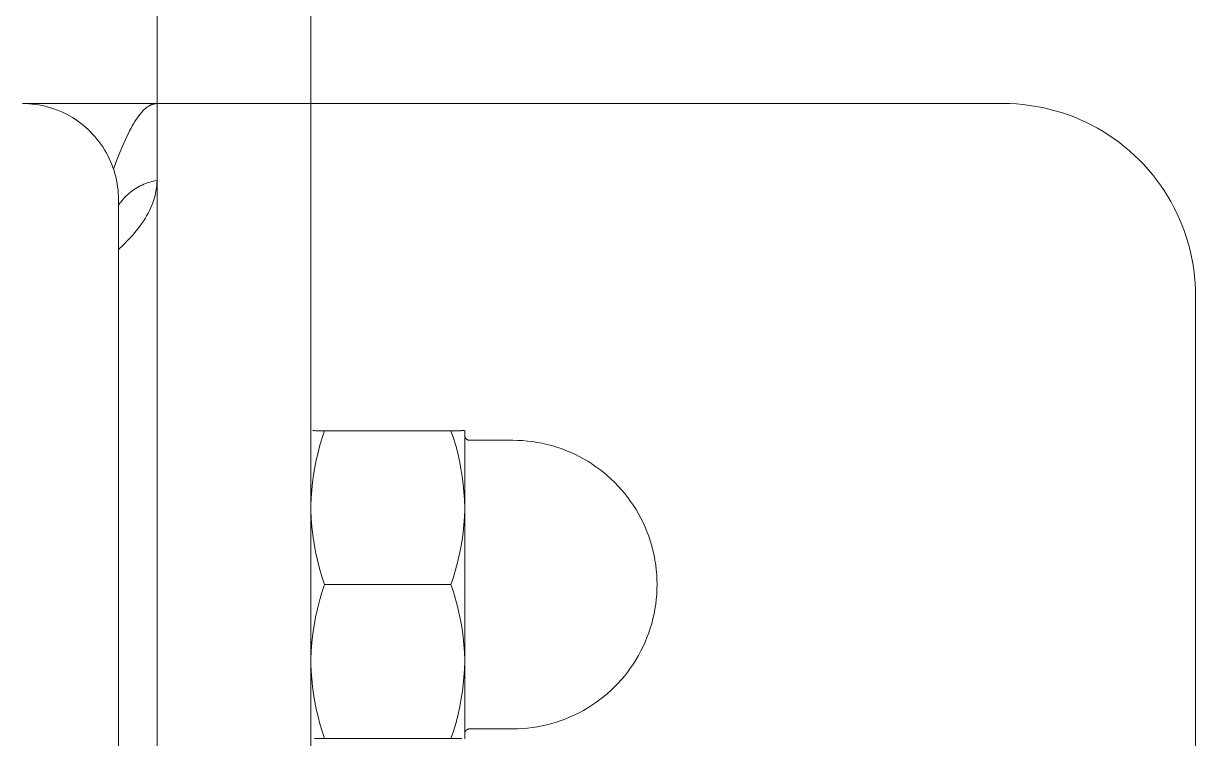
# Model space of a CAD drawing. Header units: inches. Extents: x -6 to 165, y -5 to 126.
# Drawn here: x 75.685 to 78.086, y 62.945 to 64.408 of the extents above; entities that cross this region are included whole.
import ezdxf

# ---------------------------------------------------------------- set-up
doc = ezdxf.new("R2010")
doc.units = ezdxf.units.IN
doc.layers.add('ZANO_R', color=7, linetype='Continuous', lineweight=0)

msp = doc.modelspace()

# ---------------------------------------------------------------- linework, layer by layer
at = {"layer": 'ZANO_R'}
for p, q in [((75.95899, 69.88289), (75.95899, 64.24422)), ((76.27406, 69.88289), (76.27406, 64.24422)), ((75.69003, 64.24411), (75.68331, 64.24422)), ((75.95899, 64.24422), (75.68768, 64.24422)), ((75.69675, 64.24376), (75.69003, 64.24411)), ((75.70345, 64.24319), (75.69675, 64.24376)), ((75.71012, 64.24239), (75.70345, 64.24319)), ((75.71677, 64.24136), (75.71012, 64.24239)), ((75.72337, 64.2401), (75.71677, 64.24136)), ((75.72993, 64.23862), (75.72337, 64.2401)), ((75.73644, 64.23692), (75.72993, 64.23862)), ((75.74288, 64.23499), (75.73644, 64.23692)), ((75.74925, 64.23285), (75.74288, 64.23499)), ((75.75555, 64.23049), (75.74925, 64.23285)), ((75.76176, 64.22792), (75.75555, 64.23049)), ((75.92957, 64.22846), (75.93085, 64.22979)), ((75.93085, 64.22979), (75.93216, 64.2311)), ((75.93216, 64.2311), (75.9335, 64.23237)), ((75.9335, 64.23237), (75.93487, 64.2336)), ((75.93487, 64.2336), (75.93628, 64.23479)), ((75.93628, 64.23479), (75.93772, 64.23595)), ((75.93772, 64.23595), (75.93896, 64.23688)), ((75.93896, 64.23688), (75.94022, 64.23777)), ((75.94022, 64.23777), (75.94151, 64.23862)), ((75.94151, 64.23862), (75.94282, 64.23943)), ((75.94282, 64.23943), (75.94349, 64.23982)), ((75.94349, 64.23982), (75.94417, 64.2402)), ((75.94417, 64.2402), (75.94485, 64.24056)), ((75.94485, 64.24056), (75.94554, 64.2409)), ((75.94554, 64.2409), (75.94623, 64.24124)), ((75.94623, 64.24124), (75.94693, 64.24156)), ((75.94693, 64.24156), (75.94764, 64.24186)), ((75.94764, 64.24186), (75.94836, 64.24215)), ((75.94836, 64.24215), (75.94899, 64.24239)), ((75.94899, 64.24239), (75.94964, 64.24262)), ((75.94964, 64.24262), (75.95028, 64.24283)), ((75.95028, 64.24283), (75.95094, 64.24303)), ((75.95094, 64.24303), (75.95159, 64.24322)), ((75.95159, 64.24322), (75.95225, 64.24339)), ((75.95225, 64.24339), (75.95291, 64.24354)), ((75.95291, 64.24354), (75.95358, 64.24368)), ((75.95358, 64.24368), (75.95425, 64.24381)), ((75.95425, 64.24381), (75.95492, 64.24392)), ((75.95492, 64.24392), (75.9556, 64.24401)), ((75.9556, 64.24401), (75.95627, 64.24409)), ((75.95627, 64.24409), (75.95695, 64.24415)), ((75.95695, 64.24415), (75.95763, 64.24419)), ((75.95763, 64.24419), (75.95831, 64.24421)), ((75.95831, 64.24421), (75.95899, 64.24422)), ((75.95899, 46.91558), (75.95899, 64.24422)), ((75.95899, 64.24422), (76.27406, 64.24422)), ((76.27406, 64.24422), (76.27406, 46.91558)), ((77.69186, 64.24422), (76.27406, 64.24422)), ((77.69186, 64.24422), (77.7053, 64.24399)), ((77.7053, 64.24399), (77.71873, 64.2433)), ((77.71873, 64.2433), (77.73213, 64.24216)), ((77.73213, 64.24216), (77.74548, 64.24055)), ((77.74548, 64.24055), (77.75877, 64.23849)), ((77.75877, 64.23849), (77.77198, 64.23598)), ((77.77198, 64.23598), (77.7851, 64.23302)), ((77.7851, 64.23302), (77.79811, 64.22962)), ((77.79811, 64.22962), (77.811, 64.22577)), ((75.76788, 64.22513), (75.76176, 64.22792)), ((75.7739, 64.22214), (75.76788, 64.22513)), ((75.77982, 64.21895), (75.7739, 64.22214)), ((75.78562, 64.21555), (75.77982, 64.21895)), ((75.79131, 64.21196), (75.78562, 64.21555)), ((75.79687, 64.20818), (75.79131, 64.21196)), ((75.80229, 64.20421), (75.79687, 64.20818)), ((75.91094, 64.20281), (75.91364, 64.20724)), ((75.91364, 64.20724), (75.91646, 64.2116)), ((75.91646, 64.2116), (75.91895, 64.21525)), ((75.91895, 64.21525), (75.92155, 64.21883)), ((75.92155, 64.21883), (75.92426, 64.22233)), ((75.92426, 64.22233), (75.92566, 64.22404)), ((75.92566, 64.22404), (75.92709, 64.22572)), ((75.92709, 64.22572), (75.92832, 64.2271)), ((75.92832, 64.2271), (75.92957, 64.22846)), ((77.811, 64.22577), (77.82374, 64.22148)), ((77.82374, 64.22148), (77.83633, 64.21676)), ((77.83633, 64.21676), (77.84876, 64.21162)), ((77.84876, 64.21162), (77.861, 64.20605)), ((77.861, 64.20605), (77.87304, 64.20007)), ((75.80758, 64.20005), (75.80229, 64.20421)), ((75.81272, 64.19572), (75.80758, 64.20005)), ((75.81771, 64.19122), (75.81272, 64.19572)), ((75.82255, 64.18655), (75.81771, 64.19122)), ((75.82722, 64.18171), (75.82255, 64.18655)), ((75.83173, 64.17672), (75.82722, 64.18171)), ((75.8943, 64.17057), (75.89987, 64.18227)), ((75.89987, 64.18227), (75.90279, 64.18805)), ((75.90279, 64.18805), (75.90582, 64.19378)), ((75.90582, 64.19378), (75.90834, 64.19832)), ((75.90834, 64.19832), (75.91094, 64.20281)), ((77.87304, 64.20007), (77.88488, 64.19368)), ((77.88488, 64.19368), (77.89648, 64.18689)), ((77.89648, 64.18689), (77.90785, 64.1797)), ((75.83606, 64.17158), (75.83173, 64.17672)), ((75.84021, 64.16629), (75.83606, 64.17158)), ((75.84418, 64.16086), (75.84021, 64.16629)), ((75.84797, 64.1553), (75.84418, 64.16086)), ((75.88278, 64.14372), (75.88838, 64.15721)), ((75.88838, 64.15721), (75.8943, 64.17057)), ((77.90785, 64.1797), (77.91897, 64.17214)), ((77.91897, 64.17214), (77.92982, 64.1642)), ((77.92982, 64.1642), (77.9404, 64.15589)), ((75.85156, 64.14962), (75.84797, 64.1553)), ((75.85495, 64.14381), (75.85156, 64.14962)), ((75.85815, 64.1379), (75.85495, 64.14381)), ((75.86114, 64.13188), (75.85815, 64.1379)), ((75.87622, 64.12694), (75.88278, 64.14372)), ((77.9404, 64.15589), (77.95068, 64.14722)), ((77.95068, 64.14722), (77.96067, 64.13821)), ((77.96067, 64.13821), (77.97034, 64.12887)), ((75.86392, 64.12576), (75.86114, 64.13188)), ((75.8665, 64.11954), (75.86392, 64.12576)), ((75.86885, 64.11325), (75.8665, 64.11954)), ((75.871, 64.10687), (75.86885, 64.11325)), ((75.86996, 64.11005), (75.87622, 64.12694)), ((77.97034, 64.12887), (77.97968, 64.1192)), ((77.97968, 64.1192), (77.98869, 64.10922)), ((77.98869, 64.10922), (77.99736, 64.09893)), ((75.87292, 64.10043), (75.871, 64.10687)), ((75.87463, 64.09393), (75.87292, 64.10043)), ((75.87611, 64.08737), (75.87463, 64.09393)), ((75.87736, 64.08076), (75.87611, 64.08737)), ((75.95503, 64.086), (75.9511, 64.08517)), ((75.95899, 64.08669), (75.95503, 64.086)), ((75.95899, 64.08669), (75.95893, 64.08293)), ((77.99736, 64.09893), (78.00566, 64.08836)), ((78.00566, 64.08836), (78.0136, 64.0775)), ((75.87839, 64.07412), (75.87736, 64.08076)), ((75.87919, 64.06744), (75.87839, 64.07412)), ((75.87977, 64.06074), (75.87919, 64.06744)), ((75.90449, 64.06264), (75.9014, 64.06007)), ((75.90767, 64.0651), (75.90449, 64.06264)), ((75.91093, 64.06744), (75.90767, 64.0651)), ((75.91427, 64.06967), (75.91093, 64.06744)), ((75.91768, 64.07178), (75.91427, 64.06967)), ((75.92117, 64.07378), (75.91768, 64.07178)), ((75.92472, 64.07565), (75.92117, 64.07378)), ((75.92834, 64.0774), (75.92472, 64.07565)), ((75.93201, 64.07902), (75.92834, 64.0774)), ((75.93574, 64.08051), (75.93201, 64.07902)), ((75.93952, 64.08187), (75.93574, 64.08051)), ((75.94334, 64.08311), (75.93952, 64.08187)), ((75.94721, 64.0842), (75.94334, 64.08311)), ((75.9511, 64.08517), (75.94721, 64.0842)), ((75.9569, 64.06419), (75.95615, 64.06042)), ((75.95755, 64.06798), (75.9569, 64.06419)), ((75.95807, 64.0717), (75.95755, 64.06798)), ((75.95847, 64.07543), (75.95807, 64.0717)), ((75.95876, 64.07918), (75.95847, 64.07543)), ((75.95893, 64.08293), (75.95876, 64.07918)), ((78.0136, 64.0775), (78.02117, 64.06639)), ((78.02117, 64.06639), (78.02835, 64.05502)), ((75.88011, 64.05403), (75.87977, 64.06074)), ((75.88022, 64.0473), (75.88011, 64.05403)), ((75.88022, 64.0473), (75.88022, 46.71867)), ((75.8825, 64.03935), (75.88022, 64.03604)), ((75.88488, 64.04259), (75.8825, 64.03935)), ((75.88737, 64.04573), (75.88488, 64.04259)), ((75.88998, 64.04879), (75.88737, 64.04573)), ((75.89268, 64.05176), (75.88998, 64.04879)), ((75.89549, 64.05463), (75.89268, 64.05176)), ((75.8984, 64.0574), (75.89549, 64.05463)), ((75.9014, 64.06007), (75.8984, 64.0574)), ((75.94888, 64.03729), (75.94639, 64.03142)), ((75.95116, 64.04325), (75.94888, 64.03729)), ((75.95324, 64.04927), (75.95116, 64.04325)), ((75.95432, 64.05296), (75.95324, 64.04927)), ((75.95529, 64.05668), (75.95432, 64.05296)), ((75.95615, 64.06042), (75.95529, 64.05668)), ((78.02835, 64.05502), (78.03514, 64.04341)), ((78.03514, 64.04341), (78.04153, 64.03158)), ((75.93777, 64.01436), (75.93451, 64.00888)), ((75.94084, 64.01995), (75.93777, 64.01436)), ((75.94371, 64.02564), (75.94084, 64.01995)), ((75.94639, 64.03142), (75.94371, 64.02564)), ((78.04153, 64.03158), (78.04752, 64.01953)), ((78.04752, 64.01953), (78.05308, 64.00729)), ((75.92365, 63.99315), (75.91878, 63.98678)), ((75.92745, 63.99827), (75.92365, 63.99315)), ((75.93107, 64.00352), (75.92745, 63.99827)), ((75.93451, 64.00888), (75.93107, 64.00352)), ((78.05308, 64.00729), (78.05823, 63.99487)), ((78.05823, 63.99487), (78.06295, 63.98227)), ((75.90855, 63.97445), (75.89943, 63.9644)), ((75.91375, 63.98055), (75.90855, 63.97445)), ((75.91878, 63.98678), (75.91375, 63.98055)), ((78.06295, 63.98227), (78.06723, 63.96953)), ((78.06723, 63.96953), (78.07108, 63.95664)), ((75.88998, 63.95465), (75.88022, 63.94522)), ((75.89943, 63.9644), (75.88998, 63.95465)), ((78.07108, 63.95664), (78.07449, 63.94363)), ((78.07449, 63.94363), (78.07745, 63.93052)), ((78.07745, 63.93052), (78.07996, 63.9173)), ((78.07996, 63.9173), (78.08202, 63.90401)), ((78.08202, 63.90401), (78.08362, 63.89066)), ((78.08362, 63.89066), (78.08477, 63.87726)), ((78.08477, 63.87726), (78.08546, 63.86383)), ((78.08546, 63.86383), (78.08569, 63.85039)), ((78.08569, 46.91558), (78.08569, 63.85039)), ((76.27433, 63.57471), (76.27406, 63.5747)), ((76.27478, 63.57471), (76.27455, 63.57471)), ((76.27547, 63.57471), (76.27515, 63.57471)), ((76.27966, 63.57471), (76.27835, 63.57471)), ((76.27966, 63.5747), (76.27996, 63.5747)), ((76.2816, 63.57471), (76.27996, 63.57471)), ((76.2816, 63.5747), (76.28171, 63.5747)), ((76.2833, 63.5747), (76.28171, 63.57471)), ((76.2833, 63.5747), (76.28365, 63.5747)), ((76.28515, 63.5747), (76.28365, 63.5747)), ((76.28515, 63.5747), (76.28579, 63.5747)), ((76.28702, 63.5747), (76.28579, 63.5747)), ((76.28702, 63.5747), (76.28812, 63.5747)), ((76.2889, 63.5747), (76.28812, 63.5747)), ((76.2889, 63.5747), (76.3022, 63.5747)), ((76.29274, 63.54492), (76.29724, 63.55989)), ((76.29724, 63.55989), (76.3022, 63.5747)), ((76.3022, 63.5747), (76.56098, 63.5747)), ((76.56254, 63.5747), (76.56098, 63.5747)), ((76.56098, 63.5747), (76.56609, 63.55947)), ((76.56254, 63.5747), (76.5648, 63.5747)), ((76.56707, 63.5747), (76.5648, 63.5747)), ((76.56609, 63.55947), (76.5707, 63.54407)), ((76.56707, 63.5747), (76.56861, 63.5747)), ((76.5699, 63.5747), (76.56861, 63.5747)), ((76.5699, 63.5747), (76.5724, 63.5747)), ((76.57256, 63.5747), (76.5724, 63.5747)), ((76.57256, 63.5747), (76.57428, 63.5747)), ((76.57506, 63.5747), (76.57428, 63.5747)), ((76.57506, 63.5747), (76.57616, 63.5747)), ((76.57739, 63.5747), (76.57616, 63.5747)), ((76.57739, 63.5747), (76.57803, 63.5747)), ((76.57953, 63.5747), (76.57803, 63.5747)), ((76.57953, 63.5747), (76.57988, 63.5747)), ((76.58147, 63.57471), (76.57988, 63.5747)), ((76.58147, 63.5747), (76.58172, 63.5747)), ((76.58322, 63.57471), (76.58172, 63.57471)), ((76.58322, 63.5747), (76.58352, 63.5747)), ((76.58475, 63.57471), (76.58352, 63.57471)), ((76.58613, 63.57471), (76.58528, 63.57471)), ((76.58715, 63.57471), (76.58695, 63.57471)), ((76.588, 63.57471), (76.58771, 63.57471)), ((76.58862, 63.57471), (76.5884, 63.57471)), ((76.58912, 63.5747), (76.58877, 63.57471)), ((76.58912, 63.42007), (76.58912, 63.5747)), ((76.58918, 63.56383), (76.58915, 63.56417)), ((76.58922, 63.56349), (76.58918, 63.56383)), ((76.58927, 63.56315), (76.58922, 63.56349)), ((76.58934, 63.56281), (76.58927, 63.56315)), ((76.58942, 63.56248), (76.58934, 63.56281)), ((76.5895, 63.56215), (76.58942, 63.56248)), ((76.58961, 63.56182), (76.5895, 63.56215)), ((76.58972, 63.56149), (76.58961, 63.56182)), ((76.58984, 63.56117), (76.58972, 63.56149)), ((76.58997, 63.56085), (76.58984, 63.56117)), ((76.59012, 63.56054), (76.58997, 63.56085)), ((76.59028, 63.56024), (76.59012, 63.56054)), ((76.59044, 63.55994), (76.59028, 63.56024)), ((76.59062, 63.55964), (76.59044, 63.55994)), ((76.59081, 63.55935), (76.59062, 63.55964)), ((76.591, 63.55907), (76.59081, 63.55935)), ((76.59121, 63.5588), (76.591, 63.55907)), ((76.59143, 63.55853), (76.59121, 63.5588)), ((76.59165, 63.55827), (76.59143, 63.55853)), ((76.59189, 63.55802), (76.59165, 63.55827)), ((76.59213, 63.55778), (76.59189, 63.55802)), ((76.59238, 63.55754), (76.59213, 63.55778)), ((76.59264, 63.55732), (76.59238, 63.55754)), ((76.59291, 63.5571), (76.59264, 63.55732)), ((76.28872, 63.52982), (76.29274, 63.54492)), ((76.5707, 63.54407), (76.5748, 63.52853)), ((76.59318, 63.55689), (76.59291, 63.5571)), ((76.59346, 63.5567), (76.59318, 63.55689)), ((76.59375, 63.55651), (76.59346, 63.5567)), ((76.59405, 63.55633), (76.59375, 63.55651)), ((76.59435, 63.55617), (76.59405, 63.55633)), ((76.59465, 63.55601), (76.59435, 63.55617)), ((76.59496, 63.55586), (76.59465, 63.55601)), ((76.59528, 63.55573), (76.59496, 63.55586)), ((76.5956, 63.55561), (76.59528, 63.55573)), ((76.59593, 63.5555), (76.5956, 63.55561)), ((76.59626, 63.55539), (76.59593, 63.5555)), ((76.59659, 63.55531), (76.59626, 63.55539)), ((76.59692, 63.55523), (76.59659, 63.55531)), ((76.59726, 63.55516), (76.59692, 63.55523)), ((76.5976, 63.55511), (76.59726, 63.55516)), ((76.59794, 63.55507), (76.5976, 63.55511)), ((76.59828, 63.55504), (76.59794, 63.55507)), ((76.59863, 63.55502), (76.59828, 63.55504)), ((76.59897, 63.55501), (76.59863, 63.55502)), ((76.68758, 63.55501), (76.59897, 63.55501)), ((76.68758, 63.55501), (76.69767, 63.55484)), ((76.69767, 63.55484), (76.70774, 63.55432)), ((76.70774, 63.55432), (76.71779, 63.55346)), ((76.71779, 63.55346), (76.7278, 63.55226)), ((76.7278, 63.55226), (76.73777, 63.55072)), ((76.73777, 63.55072), (76.74768, 63.54884)), ((76.74768, 63.54884), (76.75752, 63.54662)), ((76.75752, 63.54662), (76.76727, 63.54406)), ((76.76727, 63.54406), (76.77694, 63.54117)), ((76.77694, 63.54117), (76.7865, 63.53796)), ((76.7865, 63.53796), (76.79594, 63.53442)), ((76.79594, 63.53442), (76.80526, 63.53056)), ((76.28211, 63.49928), (76.28518, 63.5146)), ((76.28518, 63.5146), (76.28872, 63.52982)), ((76.5748, 63.52853), (76.5784, 63.51286)), ((76.5784, 63.51286), (76.58148, 63.49709)), ((76.80526, 63.53056), (76.81444, 63.52638)), ((76.81444, 63.52638), (76.82347, 63.5219)), ((76.82347, 63.5219), (76.83235, 63.51711)), ((76.83235, 63.51711), (76.84105, 63.51201)), ((76.84105, 63.51201), (76.84958, 63.50663)), ((76.27953, 63.48387), (76.28211, 63.49928)), ((76.58148, 63.49709), (76.58405, 63.48122)), ((76.84958, 63.50663), (76.85792, 63.50095)), ((76.85792, 63.50095), (76.86606, 63.49499)), ((76.86606, 63.49499), (76.87399, 63.48876)), ((76.87399, 63.48876), (76.8817, 63.48227)), ((76.27583, 63.45284), (76.27744, 63.46838)), ((76.27744, 63.46838), (76.27953, 63.48387)), ((76.58405, 63.48122), (76.5861, 63.46528)), ((76.5861, 63.46528), (76.58763, 63.44928)), ((76.8817, 63.48227), (76.88919, 63.47551)), ((76.88919, 63.47551), (76.89644, 63.4685)), ((76.89644, 63.4685), (76.90345, 63.46125)), ((76.90345, 63.46125), (76.91021, 63.45376)), ((76.27408, 63.42164), (76.27471, 63.43725)), ((76.27471, 63.43725), (76.27583, 63.45284)), ((76.58763, 63.44928), (76.58864, 63.43324)), ((76.91021, 63.45376), (76.91671, 63.44605)), ((76.91671, 63.44605), (76.92294, 63.43811)), ((76.92294, 63.43811), (76.92889, 63.42998)), ((76.58911, 63.4134), (76.5885, 63.39771)), ((76.58864, 63.43324), (76.58912, 63.41717)), ((76.58912, 63.10211), (76.58912, 63.41717)), ((76.92889, 63.42998), (76.93457, 63.42164)), ((76.93457, 63.42164), (76.93996, 63.41311)), ((76.27482, 63.39519), (76.27408, 63.41252)), ((76.27616, 63.3779), (76.27482, 63.39519)), ((76.5885, 63.39771), (76.5874, 63.38206)), ((76.93996, 63.41311), (76.94505, 63.4044)), ((76.94505, 63.4044), (76.94984, 63.39553)), ((76.94984, 63.39553), (76.95433, 63.3865)), ((76.2781, 63.36067), (76.27616, 63.3779)), ((76.5858, 63.36644), (76.58371, 63.35089)), ((76.5874, 63.38206), (76.5858, 63.36644)), ((76.95433, 63.3865), (76.9585, 63.37732)), ((76.9585, 63.37732), (76.96236, 63.368)), ((76.96236, 63.368), (76.9659, 63.35855)), ((76.28064, 63.34351), (76.2781, 63.36067)), ((76.28377, 63.32646), (76.28064, 63.34351)), ((76.58371, 63.35089), (76.58113, 63.3354)), ((76.9659, 63.35855), (76.96912, 63.34899)), ((76.96912, 63.34899), (76.972, 63.33933)), ((76.2875, 63.30952), (76.28377, 63.32646)), ((76.57807, 63.32001), (76.57451, 63.30472)), ((76.58113, 63.3354), (76.57807, 63.32001)), ((76.972, 63.33933), (76.97456, 63.32957)), ((76.97456, 63.32957), (76.97678, 63.31973)), ((76.97678, 63.31973), (76.97866, 63.30983)), ((76.29182, 63.29273), (76.2875, 63.30952)), ((76.57451, 63.30472), (76.57048, 63.28956)), ((76.97866, 63.30983), (76.98021, 63.29986)), ((76.98021, 63.29986), (76.98141, 63.28985)), ((76.29672, 63.27609), (76.29182, 63.29273)), ((76.3022, 63.25964), (76.29672, 63.27609)), ((76.56597, 63.27452), (76.56098, 63.25964)), ((76.57048, 63.28956), (76.56597, 63.27452)), ((76.98141, 63.28985), (76.98227, 63.2798)), ((76.98227, 63.2798), (76.98278, 63.26972)), ((76.98278, 63.26972), (76.98296, 63.25964)), ((76.29672, 63.24319), (76.3022, 63.25964)), ((76.56098, 63.25964), (76.3022, 63.25964)), ((76.56098, 63.25964), (76.56597, 63.24476)), ((76.98278, 63.24955), (76.98227, 63.23948)), ((76.98296, 63.25964), (76.98278, 63.24955)), ((76.2875, 63.20976), (76.29182, 63.22655)), ((76.29182, 63.22655), (76.29672, 63.24319)), ((76.56597, 63.24476), (76.57048, 63.22972)), ((76.57048, 63.22972), (76.57451, 63.21455)), ((76.98141, 63.22943), (76.98021, 63.21942)), ((76.98227, 63.23948), (76.98141, 63.22943)), ((76.28377, 63.19282), (76.2875, 63.20976)), ((76.57451, 63.21455), (76.57807, 63.19927)), ((76.57807, 63.19927), (76.58113, 63.18387)), ((76.97678, 63.19954), (76.97456, 63.1897)), ((76.97866, 63.20945), (76.97678, 63.19954)), ((76.98021, 63.21942), (76.97866, 63.20945)), ((76.2781, 63.15861), (76.28064, 63.17576)), ((76.28064, 63.17576), (76.28377, 63.19282)), ((76.58113, 63.18387), (76.58371, 63.16839)), ((76.972, 63.17995), (76.96912, 63.17028)), ((76.97456, 63.1897), (76.972, 63.17995)), ((76.27616, 63.14138), (76.2781, 63.15861)), ((76.58371, 63.16839), (76.5858, 63.15284)), ((76.5858, 63.15284), (76.5874, 63.13722)), ((76.96236, 63.15128), (76.9585, 63.14196)), ((76.9659, 63.16072), (76.96236, 63.15128)), ((76.96912, 63.17028), (76.9659, 63.16072)), ((76.27482, 63.12409), (76.27616, 63.14138)), ((76.5874, 63.13722), (76.5885, 63.12156)), ((76.95433, 63.13278), (76.94984, 63.12375)), ((76.9585, 63.14196), (76.95433, 63.13278)), ((76.27408, 63.10676), (76.27482, 63.12409)), ((76.5885, 63.12156), (76.58911, 63.10588)), ((76.58912, 63.10211), (76.58864, 63.08604)), ((76.93996, 63.10617), (76.93457, 63.09764)), ((76.94505, 63.11487), (76.93996, 63.10617)), ((76.94984, 63.12375), (76.94505, 63.11487)), ((76.27471, 63.08202), (76.27408, 63.09764)), ((76.27583, 63.06644), (76.27471, 63.08202)), ((76.58864, 63.08604), (76.58763, 63.07)), ((76.58912, 62.94457), (76.58912, 63.09921)), ((76.92294, 63.08116), (76.91671, 63.07323)), ((76.92889, 63.0893), (76.92294, 63.08116)), ((76.93457, 63.09764), (76.92889, 63.0893)), ((76.27744, 63.0509), (76.27583, 63.06644)), ((76.5861, 63.054), (76.58405, 63.03806)), ((76.58763, 63.07), (76.5861, 63.054)), ((76.90345, 63.05803), (76.89644, 63.05078)), ((76.91021, 63.06552), (76.90345, 63.05803)), ((76.91671, 63.07323), (76.91021, 63.06552)), ((76.27953, 63.03541), (76.27744, 63.0509)), ((76.28211, 63.02), (76.27953, 63.03541)), ((76.58405, 63.03806), (76.58148, 63.02219)), ((76.87399, 63.03051), (76.86606, 63.02428)), ((76.8817, 63.03701), (76.87399, 63.03051)), ((76.88919, 63.04377), (76.8817, 63.03701)), ((76.89644, 63.05078), (76.88919, 63.04377)), ((76.28518, 63.00468), (76.28211, 63.02)), ((76.5784, 63.00642), (76.5748, 62.99075)), ((76.58148, 63.02219), (76.5784, 63.00642)), ((76.84105, 63.00727), (76.83235, 63.00217)), ((76.84958, 63.01265), (76.84105, 63.00727)), ((76.85792, 63.01833), (76.84958, 63.01265)), ((76.86606, 63.02428), (76.85792, 63.01833)), ((76.28872, 62.98946), (76.28518, 63.00468)), ((76.29274, 62.97436), (76.28872, 62.98946)), ((76.5748, 62.99075), (76.5707, 62.97521)), ((76.7865, 62.98132), (76.77694, 62.9781)), ((76.79594, 62.98486), (76.7865, 62.98132)), ((76.80526, 62.98872), (76.79594, 62.98486)), ((76.81444, 62.99289), (76.80526, 62.98872)), ((76.82347, 62.99738), (76.81444, 62.99289)), ((76.83235, 63.00217), (76.82347, 62.99738)), ((76.29724, 62.95939), (76.29274, 62.97436)), ((76.3022, 62.94457), (76.29724, 62.95939)), ((76.56609, 62.95981), (76.56098, 62.94457)), ((76.5707, 62.97521), (76.56609, 62.95981)), ((76.58942, 62.9568), (76.5895, 62.95713)), ((76.5895, 62.95713), (76.58961, 62.95746)), ((76.58961, 62.95746), (76.58972, 62.95779)), ((76.58972, 62.95779), (76.58984, 62.95811)), ((76.58984, 62.95811), (76.58997, 62.95842)), ((76.58997, 62.95842), (76.59012, 62.95873)), ((76.59012, 62.95873), (76.59028, 62.95904)), ((76.59028, 62.95904), (76.59044, 62.95934)), ((76.59044, 62.95934), (76.59062, 62.95964)), ((76.59062, 62.95964), (76.59081, 62.95992)), ((76.59081, 62.95992), (76.591, 62.96021)), ((76.591, 62.96021), (76.59121, 62.96048)), ((76.59121, 62.96048), (76.59143, 62.96075)), ((76.59143, 62.96075), (76.59165, 62.96101)), ((76.59165, 62.96101), (76.59189, 62.96126)), ((76.59189, 62.96126), (76.59213, 62.9615)), ((76.59213, 62.9615), (76.59238, 62.96174)), ((76.59238, 62.96174), (76.59264, 62.96196)), ((76.59264, 62.96196), (76.59291, 62.96218)), ((76.59291, 62.96218), (76.59318, 62.96238)), ((76.59318, 62.96238), (76.59346, 62.96258)), ((76.59346, 62.96258), (76.59375, 62.96277)), ((76.59375, 62.96277), (76.59405, 62.96295)), ((76.59405, 62.96295), (76.59435, 62.96311)), ((76.59435, 62.96311), (76.59465, 62.96327)), ((76.59465, 62.96327), (76.59496, 62.96341)), ((76.59496, 62.96341), (76.59528, 62.96355)), ((76.59528, 62.96355), (76.5956, 62.96367)), ((76.5956, 62.96367), (76.59593, 62.96378)), ((76.59593, 62.96378), (76.59626, 62.96388)), ((76.59626, 62.96388), (76.59659, 62.96397)), ((76.59659, 62.96397), (76.59692, 62.96405)), ((76.59692, 62.96405), (76.59726, 62.96411)), ((76.59726, 62.96411), (76.5976, 62.96417)), ((76.5976, 62.96417), (76.59794, 62.96421)), ((76.59794, 62.96421), (76.59828, 62.96424)), ((76.59828, 62.96424), (76.59863, 62.96426)), ((76.59863, 62.96426), (76.59897, 62.96426)), ((76.59897, 62.96426), (76.68758, 62.96426)), ((76.69767, 62.96444), (76.68758, 62.96426)), ((76.70774, 62.96495), (76.69767, 62.96444)), ((76.71779, 62.96581), (76.70774, 62.96495)), ((76.7278, 62.96702), (76.71779, 62.96581)), ((76.73777, 62.96856), (76.7278, 62.96702)), ((76.74768, 62.97044), (76.73777, 62.96856)), ((76.75752, 62.97266), (76.74768, 62.97044)), ((76.76727, 62.97522), (76.75752, 62.97266)), ((76.77694, 62.9781), (76.76727, 62.97522)), ((76.27406, 62.94457), (76.27446, 62.94457)), ((76.28146, 62.94457), (76.2816, 62.94457)), ((76.2816, 62.94457), (76.28171, 62.94457)), ((76.28171, 62.94457), (76.28354, 62.94457)), ((76.28354, 62.94457), (76.28365, 62.94457)), ((76.28365, 62.94457), (76.28568, 62.94457)), ((76.28568, 62.94457), (76.28579, 62.94457)), ((76.28579, 62.94457), (76.28801, 62.94457)), ((76.28801, 62.94457), (76.28812, 62.94457)), ((76.28812, 62.94457), (76.29053, 62.94457)), ((76.29053, 62.94457), (76.3022, 62.94457)), ((76.3022, 62.94457), (76.56098, 62.94457)), ((76.56098, 62.94457), (76.57256, 62.94457)), ((76.57256, 62.94457), (76.58172, 62.94457)), ((76.58172, 62.94457), (76.58322, 62.94457)), ((76.58322, 62.94457), (76.58352, 62.94457)), ((76.58867, 62.94457), (76.58912, 62.94457)), ((76.58915, 62.95511), (76.58918, 62.95545)), ((76.58918, 62.95545), (76.58922, 62.95579)), ((76.58922, 62.95579), (76.58927, 62.95613)), ((76.58927, 62.95613), (76.58934, 62.95647)), ((76.58934, 62.95647), (76.58942, 62.9568))]:
    msp.add_line(p, q, dxfattribs=at)

doc.saveas('drawing.dxf')
